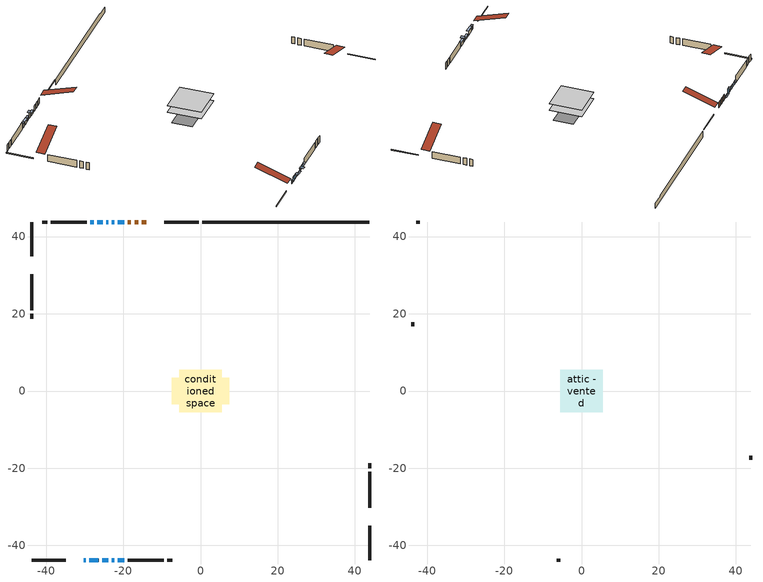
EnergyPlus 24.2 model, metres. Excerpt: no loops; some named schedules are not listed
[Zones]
conditioned space
 floor adiabatic (AdiabaticFloorConstruction): -5.46,-5.46 -5.46,5.46 5.46,5.46 5.46,-5.46 z0.53
 floor foundation (Slab1 construction): -7.47,-3.37 -7.47,3.37 7.47,3.37 7.47,-3.37 z-1.58
 wall outside (RimJoist1 construction): -0.52,43.75 -9.4,43.75 / -43.75,-43.75 -34.87,-43.75 / -43.75,43.75 -43.75,34.87 / 43.75,-43.75 43.75,-34.87 z0.53:0.83
 wall outside (AdiabaticWallConstruction 1): -14.06,43.75 -15.23,43.75 / -16.16,43.75 -17.08,43.75 / -18.01,43.75 -18.83,43.75 z0.53:2.56
 wall outside (AdiabaticWallConstruction): -30.21,-43.75 -29.7,-43.75 / -22.92,-43.75 -22.39,-43.75 / -27.67,43.75 -28.51,43.75 / -21.46,-43.75 -19.78,-43.75 z0.53:1.67; -28.77,-43.75 -26.41,-43.75 z0.53:1.88; -25.48,-43.75 -23.85,-43.75 / -19.76,43.75 -21.39,43.75 z0.53:1.01; -22.32,43.75 -22.95,43.75 z0.53:2.36; -23.88,43.75 -24.44,43.75 z0.53:1.42; -25.37,43.75 -26.74,43.75 z0.53:1.47
 wall outside (Wall1 construction): -29.44,43.75 -38.78,43.75 / -18.85,-43.75 -9.51,-43.75 / -43.75,30.21 -43.75,20.87 / 43.75,-30.21 43.75,-20.87 z0.53:2.97
 wall outside (Wall2 construction): -39.71,43.75 -40.94,43.75 / -8.58,-43.75 -7.35,-43.75 / -43.75,19.94 -43.75,18.71 / 43.75,-19.94 43.75,-18.71 z0.53:2.97
 wall foundation (FoundationWall1 construction): 0.41,43.75,-1.58 0.41,43.75,0.53 39.42,43.75,0.53 39.42,43.75,0.17 43.75,43.75,0.17 43.75,43.75,-1.58
 window (WindowConstruction 5): -30.21,-43.75 -29.7,-43.75 z0.53:1.67
 window (WindowConstruction 4): -28.77,-43.75 -26.41,-43.75 z0.53:1.88
 window (WindowConstruction 8): -25.48,-43.75 -23.85,-43.75 z0.53:1.01
 window (WindowConstruction 9): -19.76,43.75 -21.39,43.75 z0.53:1.01
 window (WindowConstruction 6): -22.32,43.75 -22.95,43.75 z0.53:2.36
 window (WindowConstruction 7): -22.92,-43.75 -22.39,-43.75 z0.53:1.67
 window (WindowConstruction): -23.88,43.75 -24.44,43.75 z0.53:1.42
 window (WindowConstruction 1): -25.37,43.75 -26.74,43.75 z0.53:1.47
 window (WindowConstruction 2): -27.67,43.75 -28.51,43.75 z0.53:1.67
 window (WindowConstruction 3): -21.46,-43.75 -19.78,-43.75 z0.53:1.67
 door (Door): -14.06,43.75 -15.23,43.75 z0.53:2.56
 door (Door 1): -16.16,43.75 -17.08,43.75 z0.53:2.56
 door (Door 2): -18.01,43.75 -18.83,43.75 z0.53:2.56
 ceiling adiabatic (AdiabaticFloorConstruction): 5.46,-5.46 5.46,5.46 -5.46,5.46 -5.46,-5.46 z0.53
attic - vented
 floor to conditioned space (Floor1 construction Reversed): -5.46,-5.46 -5.46,5.46 5.46,5.46 5.46,-5.46 z2.97
 wall outside (Wall3 construction): -41.86,43.75 -42.83,43.75 / -6.43,-43.75 -5.47,-43.75 / -43.75,17.78 -43.75,16.82 / 43.75,-17.78 43.75,-16.82 z0.53:2.97
 roof outside (Roof1 construction): -13.13,43.75,2.97 -13.13,33.12,6.51 -10.33,33.12,6.51 -10.33,43.75,2.97; -31.14,-43.75,2.97 -31.14,-33.12,6.51 -33.94,-33.12,6.51 -33.94,-43.75,2.97; -43.75,31.14,2.97 -33.12,31.14,6.51 -33.12,33.94,6.51 -43.75,33.94,2.97; 43.75,-31.14,2.97 33.12,-31.14,6.51 33.12,-33.94,6.51 43.75,-33.94,2.97
shading: -29.4,-43.75 -30.51,-43.75 -30.51,-44.36 -29.4,-44.36 z1.97; -26.11,-43.75 -29.07,-43.75 -29.07,-44.36 -26.11,-44.36 z2.18; -23.55,-43.75 -25.78,-43.75 -25.78,-44.36 -23.55,-44.36 z1.31; -21.69,43.75 -19.46,43.75 -19.46,44.36 -21.69,44.36 z1.31; -23.25,43.75 -22.02,43.75 -22.02,44.36 -23.25,44.36 z2.66; -22.09,-43.75 -23.22,-43.75 -23.22,-44.97 -22.09,-44.97 z1.97; -24.74,43.75 -23.58,43.75 -23.58,44.36 -24.74,44.36 z1.72; -27.04,43.75 -25.07,43.75 -25.07,44.36 -27.04,44.36 z1.77; -28.81,43.75 -27.37,43.75 -27.37,44.36 -28.81,44.36 z1.97; -19.49,-43.75 -21.76,-43.75 -21.76,-44.36 -19.49,-44.36 z1.97
[Building]
Building 1: Terrain=Suburbs
[Site:Location]
Summerside_PE: Latitude {deg}=46.44; Longitude {deg}=-63.84; Time Zone {hr}=-4; Elevation {m}=12; Keep Site Location Information=Yes
[Site:GroundTemperature:Shallow]
1.38966, -0.735561, -0.905757, 0.102771, 4.15145, 8.18127, 11.6749, 13.888, 14.0761, 12.276, 8.87149, 4.9653
[Site:WaterMainsTemperature]
Calculation Method=Schedule; Temperature Schedule=mains temperature schedule
[Material] Roughness=Rough; Thermal Absorptance=0.9
Name | Thickness {m} | Conductivity {W/m-K} | Density {kg/m3} | Specific Heat {J/kg-K} | Solar Absorptance | Visible Absorptance
asphalt or fiberglass shingles | 0.00635 | 0.162714 | 1121.4 | 1465.45 | 0.4 | 0.4
ceiling loosefill ins | 0.169333 | 0.0480833 | 16.02 | 1046.75 | 0.7 | 0.7
ceiling stud and cavity | 0.1397 | 0.100938 | 65.682 | 1177.47 | 0.7 | 0.7
concrete 4.0 in. | 0.1016 | 1.803125 | 2242.8 | 837.4 | 0.7 | 0.7
concrete 8.0 in. | 0.2032 | 1.803125 | 2242.8 | 837.4 | 0.7 | 0.7
door material | 0.04445 | 0.0451087 | 512.64 | 1214.23 | 0.7 | 0.7
door material 1 | 0.04445 | 0.20624 | 512.64 | 1214.23 | 0.7 | 0.7
exterior vertical ins | 0.0185832 | 0.029427 | 32.04 | 1214.23 | 0.7 | 0.7
floor covering | 0.0127 | 0.0433444 | 54.468 | 1339.84 | 0.6 | 0.6
floor rigid ins; wall rigid ins 1 | 0.512978 | 0.029427 | 32.04 | 1214.23 | 0.7 | 0.7
floor stud and cavity | 0.1397 | 1.75129 | 37.0049 | 1207.88 | 0.7 | 0.7
furniture material conditioned space 1 | 0.1524 | 0.115458 | 640.8 | 1214.23 | 0.6 | 0.6
gypsum board | 0.0127 | 0.160291 | 801 | 837.4 | 0.6 | 0.6
gypsum board 1 | 0.0127 | 0.160291 | 801 | 837.4 | 0.7 | 0.7
osb sheathing 0.5 in. | 0.0127 | 0.115458 | 512.64 | 1214.23 | 0.7 | 0.7
osb sheathing 0.75 in. | 0.01905 | 0.115458 | 512.64 | 1214.23 | 0.7 | 0.7
osb sheathing 2.0 in. | 0.0508 | 0.115458 | 512.64 | 1214.23 | 0.7 | 0.7
rim joist rigid ins; wall rigid ins | 0.051816 | 0.029427 | 32.04 | 1214.23 | 0.7 | 0.7
rim joist stud and cavity | 0.0508 | 0.0471729 | 125.044 | 1163.47 | 0.6 | 0.6
wall stud and cavity | 0.1397 | 0.306335 | 139.0536 | 1170.24 | 0.7 | 0.7
wall stud and cavity 1 | 0.1397 | 0.0882518 | 139.0536 | 1170.24 | 0.7 | 0.7
wall stud and cavity 2 | 0.0889 | 6.1454 | 50.32683 | 1063.81 | 0.6 | 0.6
wall stud and cavity 3 | 0.0889 | 0.380278 | 52.3479 | 1209.89 | 0.7 | 0.7
wall stud and cavity 4 | 0.0889 | 0.391764 | 83.0341 | 1211.67 | 0.7 | 0.7
wood siding | 0.0254 | 0.102417 | 544.68 | 1172.36 | 0.4 | 0.4
wood siding 1 | 0.00254 | 0.102417 | 544.68 | 1172.36 | 0.4 | 0.4
wood siding 2; wood siding 3; wood siding 4 | 0.0254 | 0.102417 | 544.68 | 1172.36 | 0.7 | 0.7
[WindowMaterial:SimpleGlazingSystem]
Name | U-Factor {W/m2-K} | Solar Heat Gain Coefficient
WindowMaterial | 3.04398 | 0.45
WindowMaterial 1 | 3.032052 | 0.48
WindowMaterial 2 | 3.00537 | 0.53
WindowMaterial 3 | 2.93155 | 0.63
WindowMaterial 4 | 2.98833 | 0.6
WindowMaterial 5 | 2.35012 | 0.5
WindowMaterial 6 | 3.03092 | 0.47
WindowMaterial 7 | 2.75837 | 0.46
[Construction]
AdiabaticFloorConstruction: floor stud and cavity, floor rigid ins, osb sheathing 0.75 in., floor covering
AdiabaticWallConstruction: wood siding 3, wall rigid ins 1, wall stud and cavity 3, gypsum board
AdiabaticWallConstruction 1: wood siding 4, wall rigid ins 1, wall stud and cavity 3, gypsum board
Door; Door 2: door material
Door 1: door material 1
Floor1 construction Reversed: gypsum board, ceiling stud and cavity, ceiling loosefill ins
FoundationWall1 construction: concrete 8.0 in., gypsum board 1
furniture construction conditioned space 1: furniture material conditioned space 1
PartitionWallConstruction: gypsum board, wall stud and cavity 4, gypsum board
RimJoist1 construction: wood siding 2, rim joist rigid ins, osb sheathing 2.0 in., rim joist stud and cavity
Roof1 construction: asphalt or fiberglass shingles
Slab1 construction: concrete 4.0 in.
Wall1 construction: wood siding, wall rigid ins, osb sheathing 0.5 in., wall stud and cavity, gypsum board
Wall2 construction: wood siding, osb sheathing 0.5 in., wall stud and cavity 1, gypsum board
Wall3 construction: wood siding 1, wall stud and cavity 2
WindowConstruction: WindowMaterial
WindowConstruction 1: WindowMaterial 1
WindowConstruction 2; WindowConstruction 3: WindowMaterial 2
WindowConstruction 4: WindowMaterial 3
WindowConstruction 5: WindowMaterial 4
WindowConstruction 6: WindowMaterial 5
WindowConstruction 7: WindowMaterial 6
WindowConstruction 8; WindowConstruction 9: WindowMaterial 7
[Zone] Multiplier=1; Part of Total Floor Area=Yes
Name | Volume {m3}
attic - vented | 68.6163
conditioned space | 530.1
[Space]
Name | Zone | Volume {m3}
attic - vented 1 | attic - vented | 68.6163
conditioned space 1 | conditioned space | 530.1
[ZoneInfiltration:EffectiveLeakageArea]
infil attic - vented 1: Zone or Space=attic - vented 1; Schedule=Always On Discrete; Effective Air Leakage Area {cm2}=4087.89; Stack Coefficient=0.000416084; Wind Coefficient=1.37819e-05
[ZoneMixing]
whole house fan mix: Zone or Space=attic - vented; Schedule=Always On Continuous; Design Flow Rate Calculation Method=Flow/Zone; Design Flow Rate {m3/s}=0; Source Zone or Space=conditioned space
[SurfaceProperty:ExposedFoundationPerimeter]
Slab1: Exposed Perimeter Calculation Method=TotalExposedPerimeter; Total Exposed Perimeter {m}=43.343
[InternalMass] Zone or ZoneList=conditioned space; Space or SpaceList=conditioned space 1
Name | Construction | Surface Area {m2}
furniture mass conditioned space 1 | furniture construction conditioned space 1 | 87.9241
partition wall mass | PartitionWallConstruction | 219.81
[Lights]
interior lighting: Zone or ZoneList or Space or SpaceList=conditioned space 1; Schedule=interior lighting schedule; Design Level Calculation Method=LightingLevel; Lighting Level {W}=343.2; Return Air Fraction=0; Fraction Radiant=0.6; Fraction Visible=0.2; Fraction Replaceable=1
[People]
occupants: Zone or ZoneList or Space or SpaceList=conditioned space 1; Number of People Schedule=occupants schedule; Number of People Calculation Method=People; Number of People=3; Fraction Radiant=0.314171; Sensible Heat Fraction=0.56303; Activity Level Schedule=occupants activity schedule; Carbon Dioxide Generation Rate {m3/s-W}=0; Enable ASHRAE 55 Comfort Warnings=No; Mean Radiant Temperature Calculation Type=EnclosureAveraged
[ElectricEquipment] Zone or ZoneList or Space or SpaceList=conditioned space 1; Design Level Calculation Method=EquipmentLevel
Name | Schedule | Design Level {W} | Fraction Latent | Fraction Radiant | Fraction Lost
clothes dryer | clothes dryer schedule | 140.772 | 0.015 | 0.081 | 0.85
clothes washer | clothes washer schedule | 32.1985 | 0.03 | 0.162 | 0.7
cooking range | cooking range schedule | 215.147 | 0.08 | 0.432 | 0.2
dishwasher | dishwasher schedule | 66.8632 | 0.3 | 0.18 | 0.4
fridge | fridge schedule | 72.9452 | 0 | 0.6 | 0
mech vent bath fan 0 | mech vent bath fan 0 schedule | 25.1 | 0 | 0 | 1
mech vent house fan | mech vent house fan schedule | 0 | 0 | 0 | 1
mech vent house fan cfis | mech vent house fan cfis schedule | 0 | 0 | 0 | 0
misc plug loads | misc plug loads schedule | 494.7 | 0.045 | 0.513 | 0.1
whole house fan | Always On Discrete | 0 | 0 | 0 | 1
[OtherEquipment] Zone or ZoneList or Space or SpaceList=conditioned space 1; Design Level Calculation Method=EquipmentLevel
Name | Fuel Type | Schedule | Design Level {W} | Fraction Latent | Fraction Radiant | Fraction Lost
clothes dryer 1 | Electricity | clothes dryer schedule | 0 | 0.015 | 0.081 | 0.85
cooking range 1 | Electricity | cooking range schedule | 0 | 0.08 | 0.432 | 0.2
general water use latent | None | general water use schedule | 62.594 | 1 | 0 | 0
general water use sensible | None | general water use schedule | -61.6891 | 0 | 0.6 | 0
mech vent house fan latent load | None | Always On Discrete | 0 | 1 | 0 | 0
mech vent house fan sensible load | None | Always On Discrete | 0 | 0 | 0 | 0
water heater energy adjustment1 | FuelOilNo2 | Always On Discrete | 0.01 | 0 | 0 | 1
[ZoneInfiltration:DesignFlowRate] Zone or ZoneList or Space or SpaceList=conditioned space 1; Schedule=Always On Discrete; Design Flow Rate Calculation Method=Flow/Zone; Design Flow Rate {m3/s}=0
infil flow; natural vent flow; whole house fan flow
[Foundation:Kiva]
Foundation Kiva 1: Initial Indoor Air Temperature {C}=18; Wall Height Above Grade {m}=0.530017; Wall Depth Below Slab {m}=0.2032; Custom Block Material Name 1=exterior vertical ins; Custom Block Depth 1 {m}=2.11001; Custom Block X Position 1 {m}=0.2159; Custom Block Z Position 1 {m}=0
[Foundation:Kiva:Settings]
Soil Conductivity {W/m-K}=0.849921; Soil Density {kg/m3}=1842.3; Soil Specific Heat {J/kg-K}=418.7; Ground Solar Absorptivity=0.9; Ground Thermal Absorptivity=0.9; Ground Surface Roughness {m}=0.03; Far-Field Width {m}=40; Deep-Ground Boundary Condition=ZeroFlux; Deep-Ground Depth {m}=40; Minimum Cell Dimension {m}=0.2; Maximum Cell Growth Coefficient=3; Simulation Timestep=Timestep
[Exterior:Lights]
exterior lighting: Schedule=exterior lighting schedule; Design Level {W}=75.6
[Schedule:Constant]
Name | Hourly Value
Always On Continuous; mech vent house fan schedule; mech vent house fan cfis schedule; Always On Discrete | 1
occupants activity schedule | 117.228
fridge schedule | 0
[Schedule:Week:Daily]
interior lighting schedule Week Rule - Jan1-Jan27: interior lighting schedule day, interior lighting schedule day, interior lighting schedule day, interior lighting schedule day, interior lighting schedule day, interior lighting schedule day, interior lighting schedule day, interior lighting schedule default day, interior lighting schedule default day, interior lighting schedule default day, interior lighting schedule default day, interior lighting schedule default day
interior lighting schedule Week Rule - Jan28-Feb3: interior lighting schedule day, interior lighting schedule day, interior lighting schedule day, interior lighting schedule day, interior lighting schedule day 1, interior lighting schedule day 1, interior lighting schedule day 1, interior lighting schedule default day, interior lighting schedule default day, interior lighting schedule default day, interior lighting schedule default day, interior lighting schedule default day
interior lighting schedule Week Rule - Feb4-Feb24: interior lighting schedule day 1, interior lighting schedule day 1, interior lighting schedule day 1, interior lighting schedule day 1, interior lighting schedule day 1, interior lighting schedule day 1, interior lighting schedule day 1, interior lighting schedule default day, interior lighting schedule default day, interior lighting schedule default day, interior lighting schedule default day, interior lighting schedule default day
interior lighting schedule Week Rule - Feb25-Mar3: interior lighting schedule day 1, interior lighting schedule day 1, interior lighting schedule day 1, interior lighting schedule day 1, interior lighting schedule day 2, interior lighting schedule day 2, interior lighting schedule day 2, interior lighting schedule default day, interior lighting schedule default day, interior lighting schedule default day, interior lighting schedule default day, interior lighting schedule default day
interior lighting schedule Week Rule - Mar4-Mar31: interior lighting schedule day 2, interior lighting schedule day 2, interior lighting schedule day 2, interior lighting schedule day 2, interior lighting schedule day 2, interior lighting schedule day 2, interior lighting schedule day 2, interior lighting schedule default day, interior lighting schedule default day, interior lighting schedule default day, interior lighting schedule default day, interior lighting schedule default day
interior lighting schedule Week Rule - Apr1-Apr28: interior lighting schedule day 3, interior lighting schedule day 3, interior lighting schedule day 3, interior lighting schedule day 3, interior lighting schedule day 3, interior lighting schedule day 3, interior lighting schedule day 3, interior lighting schedule default day, interior lighting schedule default day, interior lighting schedule default day, interior lighting schedule default day, interior lighting schedule default day
interior lighting schedule Week Rule - Apr29-May5: interior lighting schedule day 3, interior lighting schedule day 3, interior lighting schedule day 4, interior lighting schedule day 4, interior lighting schedule day 4, interior lighting schedule day 4, interior lighting schedule day 4, interior lighting schedule default day, interior lighting schedule default day, interior lighting schedule default day, interior lighting schedule default day, interior lighting schedule default day
interior lighting schedule Week Rule - May6-May26: interior lighting schedule day 4, interior lighting schedule day 4, interior lighting schedule day 4, interior lighting schedule day 4, interior lighting schedule day 4, interior lighting schedule day 4, interior lighting schedule day 4, interior lighting schedule default day, interior lighting schedule default day, interior lighting schedule default day, interior lighting schedule default day, interior lighting schedule default day
interior lighting schedule Week Rule - May27-Jun2: interior lighting schedule day 4, interior lighting schedule day 4, interior lighting schedule day 4, interior lighting schedule day 4, interior lighting schedule day 4, interior lighting schedule day 5, interior lighting schedule day 5, interior lighting schedule default day, interior lighting schedule default day, interior lighting schedule default day, interior lighting schedule default day, interior lighting schedule default day
interior lighting schedule Week Rule - Jun3-Jun30: interior lighting schedule day 5, interior lighting schedule day 5, interior lighting schedule day 5, interior lighting schedule day 5, interior lighting schedule day 5, interior lighting schedule day 5, interior lighting schedule day 5, interior lighting schedule default day, interior lighting schedule default day, interior lighting schedule default day, interior lighting schedule default day, interior lighting schedule default day
interior lighting schedule Week Rule - Jul1-Jul28: interior lighting schedule day 6, interior lighting schedule day 6, interior lighting schedule day 6, interior lighting schedule day 6, interior lighting schedule day 6, interior lighting schedule day 6, interior lighting schedule day 6, interior lighting schedule default day, interior lighting schedule default day, interior lighting schedule default day, interior lighting schedule default day, interior lighting schedule default day
interior lighting schedule Week Rule - Jul29-Aug4: interior lighting schedule day 6, interior lighting schedule day 6, interior lighting schedule day 6, interior lighting schedule day 7, interior lighting schedule day 7, interior lighting schedule day 7, interior lighting schedule day 7, interior lighting schedule default day, interior lighting schedule default day, interior lighting schedule default day, interior lighting schedule default day, interior lighting schedule default day
interior lighting schedule Week Rule - Aug5-Aug25: interior lighting schedule day 7, interior lighting schedule day 7, interior lighting schedule day 7, interior lighting schedule day 7, interior lighting schedule day 7, interior lighting schedule day 7, interior lighting schedule day 7, interior lighting schedule default day, interior lighting schedule default day, interior lighting schedule default day, interior lighting schedule default day, interior lighting schedule default day
interior lighting schedule Week Rule - Aug26-Sep1: interior lighting schedule day 7, interior lighting schedule day 7, interior lighting schedule day 7, interior lighting schedule day 7, interior lighting schedule day 7, interior lighting schedule day 7, interior lighting schedule day 8, interior lighting schedule default day, interior lighting schedule default day, interior lighting schedule default day, interior lighting schedule default day, interior lighting schedule default day
interior lighting schedule Week Rule - Sep2-Sep29: interior lighting schedule day 8, interior lighting schedule day 8, interior lighting schedule day 8, interior lighting schedule day 8, interior lighting schedule day 8, interior lighting schedule day 8, interior lighting schedule day 8, interior lighting schedule default day, interior lighting schedule default day, interior lighting schedule default day, interior lighting schedule default day, interior lighting schedule default day
interior lighting schedule Week Rule - Sep30-Oct6: interior lighting schedule day 8, interior lighting schedule day 9, interior lighting schedule day 9, interior lighting schedule day 9, interior lighting schedule day 9, interior lighting schedule day 9, interior lighting schedule day 9, interior lighting schedule default day, interior lighting schedule default day, interior lighting schedule default day, interior lighting schedule default day, interior lighting schedule default day
interior lighting schedule Week Rule - Oct7-Oct27: interior lighting schedule day 9, interior lighting schedule day 9, interior lighting schedule day 9, interior lighting schedule day 9, interior lighting schedule day 9, interior lighting schedule day 9, interior lighting schedule day 9, interior lighting schedule default day, interior lighting schedule default day, interior lighting schedule default day, interior lighting schedule default day, interior lighting schedule default day
interior lighting schedule Week Rule - Oct28-Nov3: interior lighting schedule day 9, interior lighting schedule day 9, interior lighting schedule day 9, interior lighting schedule day 9, interior lighting schedule day 10, interior lighting schedule day 10, interior lighting schedule day 10, interior lighting schedule default day, interior lighting schedule default day, interior lighting schedule default day, interior lighting schedule default day, interior lighting schedule default day
interior lighting schedule Week Rule - Nov4-Nov24: interior lighting schedule day 10, interior lighting schedule day 10, interior lighting schedule day 10, interior lighting schedule day 10, interior lighting schedule day 10, interior lighting schedule day 10, interior lighting schedule day 10, interior lighting schedule default day, interior lighting schedule default day, interior lighting schedule default day, interior lighting schedule default day, interior lighting schedule default day
interior lighting schedule Week Rule - Nov25-Dec1: interior lighting schedule day 10, interior lighting schedule day 10, interior lighting schedule day 10, interior lighting schedule day 10, interior lighting schedule day 10, interior lighting schedule day 10, interior lighting schedule day 11, interior lighting schedule default day, interior lighting schedule default day, interior lighting schedule default day, interior lighting schedule default day, interior lighting schedule default day
interior lighting schedule Week Rule - Dec2-Dec31: interior lighting schedule day 11, interior lighting schedule day 11, interior lighting schedule day 11, interior lighting schedule day 11, interior lighting schedule day 11, interior lighting schedule day 11, interior lighting schedule day 11, interior lighting schedule default day, interior lighting schedule default day, interior lighting schedule default day, interior lighting schedule default day, interior lighting schedule default day
occupants schedule Week Rule - Jan1-Dec31: occupants schedule day, occupants schedule day, occupants schedule day, occupants schedule day, occupants schedule day, occupants schedule day, occupants schedule day, occupants schedule default day, occupants schedule default day, occupants schedule default day, occupants schedule default day, occupants schedule default day
clothes dryer schedule Week Rule - Jan1-Dec31: clothes dryer schedule day, clothes dryer schedule day, clothes dryer schedule day, clothes dryer schedule day, clothes dryer schedule day, clothes dryer schedule day, clothes dryer schedule day, clothes dryer schedule default day, clothes dryer schedule default day, clothes dryer schedule default day, clothes dryer schedule default day, clothes dryer schedule default day
clothes washer schedule Week Rule - Jan1-Dec31: clothes washer schedule day, clothes washer schedule day, clothes washer schedule day, clothes washer schedule day, clothes washer schedule day, clothes washer schedule day, clothes washer schedule day, clothes washer schedule default day, clothes washer schedule default day, clothes washer schedule default day, clothes washer schedule default day, clothes washer schedule default day
cooking range schedule Week Rule - Jan1-Dec31: cooking range schedule day, cooking range schedule day, cooking range schedule day, cooking range schedule day, cooking range schedule day, cooking range schedule day, cooking range schedule day, cooking range schedule default day, cooking range schedule default day, cooking range schedule default day, cooking range schedule default day, cooking range schedule default day
dishwasher schedule Week Rule - Jan1-Dec31: dishwasher schedule day, dishwasher schedule day, dishwasher schedule day, dishwasher schedule day, dishwasher schedule day, dishwasher schedule day, dishwasher schedule day, dishwasher schedule default day, dishwasher schedule default day, dishwasher schedule default day, dishwasher schedule default day, dishwasher schedule default day
mech vent bath fan 0 schedule Week Rule - Jan1-Dec31: mech vent bath fan 0 schedule day, mech vent bath fan 0 schedule day, mech vent bath fan 0 schedule day, mech vent bath fan 0 schedule day, mech vent bath fan 0 schedule day, mech vent bath fan 0 schedule day, mech vent bath fan 0 schedule day, mech vent bath fan 0 schedule default day, mech vent bath fan 0 schedule default day, mech vent bath fan 0 schedule default day, mech vent bath fan 0 schedule default day, mech vent bath fan 0 schedule default day
misc plug loads schedule Week Rule - Jan1-Dec31: misc plug loads schedule day, misc plug loads schedule day, misc plug loads schedule day, misc plug loads schedule day, misc plug loads schedule day, misc plug loads schedule day, misc plug loads schedule day, misc plug loads schedule default day, misc plug loads schedule default day, misc plug loads schedule default day, misc plug loads schedule default day, misc plug loads schedule default day
general water use schedule Week Rule - Jan1-Dec31: general water use schedule day, general water use schedule day, general water use schedule day, general water use schedule day, general water use schedule day, general water use schedule day, general water use schedule day, general water use schedule default day, general water use schedule default day, general water use schedule default day, general water use schedule default day, general water use schedule default day
exterior lighting schedule Week Rule - Jan1-Jan27: exterior lighting schedule day, exterior lighting schedule day, exterior lighting schedule day, exterior lighting schedule day, exterior lighting schedule day, exterior lighting schedule day, exterior lighting schedule day, exterior lighting schedule default day, exterior lighting schedule default day, exterior lighting schedule default day, exterior lighting schedule default day, exterior lighting schedule default day
exterior lighting schedule Week Rule - Jan28-Feb3: exterior lighting schedule day, exterior lighting schedule day, exterior lighting schedule day, exterior lighting schedule day, exterior lighting schedule day 1, exterior lighting schedule day 1, exterior lighting schedule day 1, exterior lighting schedule default day, exterior lighting schedule default day, exterior lighting schedule default day, exterior lighting schedule default day, exterior lighting schedule default day
exterior lighting schedule Week Rule - Feb4-Feb24: exterior lighting schedule day 1, exterior lighting schedule day 1, exterior lighting schedule day 1, exterior lighting schedule day 1, exterior lighting schedule day 1, exterior lighting schedule day 1, exterior lighting schedule day 1, exterior lighting schedule default day, exterior lighting schedule default day, exterior lighting schedule default day, exterior lighting schedule default day, exterior lighting schedule default day
exterior lighting schedule Week Rule - Feb25-Mar3: exterior lighting schedule day 1, exterior lighting schedule day 1, exterior lighting schedule day 1, exterior lighting schedule day 1, exterior lighting schedule day 2, exterior lighting schedule day 2, exterior lighting schedule day 2, exterior lighting schedule default day, exterior lighting schedule default day, exterior lighting schedule default day, exterior lighting schedule default day, exterior lighting schedule default day
exterior lighting schedule Week Rule - Mar4-Mar31: exterior lighting schedule day 2, exterior lighting schedule day 2, exterior lighting schedule day 2, exterior lighting schedule day 2, exterior lighting schedule day 2, exterior lighting schedule day 2, exterior lighting schedule day 2, exterior lighting schedule default day, exterior lighting schedule default day, exterior lighting schedule default day, exterior lighting schedule default day, exterior lighting schedule default day
exterior lighting schedule Week Rule - Apr1-Apr28: exterior lighting schedule day 3, exterior lighting schedule day 3, exterior lighting schedule day 3, exterior lighting schedule day 3, exterior lighting schedule day 3, exterior lighting schedule day 3, exterior lighting schedule day 3, exterior lighting schedule default day, exterior lighting schedule default day, exterior lighting schedule default day, exterior lighting schedule default day, exterior lighting schedule default day
exterior lighting schedule Week Rule - Apr29-May5: exterior lighting schedule day 3, exterior lighting schedule day 3, exterior lighting schedule day 4, exterior lighting schedule day 4, exterior lighting schedule day 4, exterior lighting schedule day 4, exterior lighting schedule day 4, exterior lighting schedule default day, exterior lighting schedule default day, exterior lighting schedule default day, exterior lighting schedule default day, exterior lighting schedule default day
exterior lighting schedule Week Rule - May6-May26: exterior lighting schedule day 4, exterior lighting schedule day 4, exterior lighting schedule day 4, exterior lighting schedule day 4, exterior lighting schedule day 4, exterior lighting schedule day 4, exterior lighting schedule day 4, exterior lighting schedule default day, exterior lighting schedule default day, exterior lighting schedule default day, exterior lighting schedule default day, exterior lighting schedule default day
exterior lighting schedule Week Rule - May27-Jun2: exterior lighting schedule day 4, exterior lighting schedule day 4, exterior lighting schedule day 4, exterior lighting schedule day 4, exterior lighting schedule day 4, exterior lighting schedule day 5, exterior lighting schedule day 5, exterior lighting schedule default day, exterior lighting schedule default day, exterior lighting schedule default day, exterior lighting schedule default day, exterior lighting schedule default day
exterior lighting schedule Week Rule - Jun3-Jun30: exterior lighting schedule day 5, exterior lighting schedule day 5, exterior lighting schedule day 5, exterior lighting schedule day 5, exterior lighting schedule day 5, exterior lighting schedule day 5, exterior lighting schedule day 5, exterior lighting schedule default day, exterior lighting schedule default day, exterior lighting schedule default day, exterior lighting schedule default day, exterior lighting schedule default day
exterior lighting schedule Week Rule - Jul1-Jul28: exterior lighting schedule day 6, exterior lighting schedule day 6, exterior lighting schedule day 6, exterior lighting schedule day 6, exterior lighting schedule day 6, exterior lighting schedule day 6, exterior lighting schedule day 6, exterior lighting schedule default day, exterior lighting schedule default day, exterior lighting schedule default day, exterior lighting schedule default day, exterior lighting schedule default day
exterior lighting schedule Week Rule - Jul29-Aug4: exterior lighting schedule day 6, exterior lighting schedule day 6, exterior lighting schedule day 6, exterior lighting schedule day 7, exterior lighting schedule day 7, exterior lighting schedule day 7, exterior lighting schedule day 7, exterior lighting schedule default day, exterior lighting schedule default day, exterior lighting schedule default day, exterior lighting schedule default day, exterior lighting schedule default day
exterior lighting schedule Week Rule - Aug5-Aug25: exterior lighting schedule day 7, exterior lighting schedule day 7, exterior lighting schedule day 7, exterior lighting schedule day 7, exterior lighting schedule day 7, exterior lighting schedule day 7, exterior lighting schedule day 7, exterior lighting schedule default day, exterior lighting schedule default day, exterior lighting schedule default day, exterior lighting schedule default day, exterior lighting schedule default day
exterior lighting schedule Week Rule - Aug26-Sep1: exterior lighting schedule day 7, exterior lighting schedule day 7, exterior lighting schedule day 7, exterior lighting schedule day 7, exterior lighting schedule day 7, exterior lighting schedule day 7, exterior lighting schedule day 8, exterior lighting schedule default day, exterior lighting schedule default day, exterior lighting schedule default day, exterior lighting schedule default day, exterior lighting schedule default day
exterior lighting schedule Week Rule - Sep2-Sep29: exterior lighting schedule day 8, exterior lighting schedule day 8, exterior lighting schedule day 8, exterior lighting schedule day 8, exterior lighting schedule day 8, exterior lighting schedule day 8, exterior lighting schedule day 8, exterior lighting schedule default day, exterior lighting schedule default day, exterior lighting schedule default day, exterior lighting schedule default day, exterior lighting schedule default day
exterior lighting schedule Week Rule - Sep30-Oct6: exterior lighting schedule day 8, exterior lighting schedule day 9, exterior lighting schedule day 9, exterior lighting schedule day 9, exterior lighting schedule day 9, exterior lighting schedule day 9, exterior lighting schedule day 9, exterior lighting schedule default day, exterior lighting schedule default day, exterior lighting schedule default day, exterior lighting schedule default day, exterior lighting schedule default day
exterior lighting schedule Week Rule - Oct7-Oct27: exterior lighting schedule day 9, exterior lighting schedule day 9, exterior lighting schedule day 9, exterior lighting schedule day 9, exterior lighting schedule day 9, exterior lighting schedule day 9, exterior lighting schedule day 9, exterior lighting schedule default day, exterior lighting schedule default day, exterior lighting schedule default day, exterior lighting schedule default day, exterior lighting schedule default day
exterior lighting schedule Week Rule - Oct28-Nov3: exterior lighting schedule day 9, exterior lighting schedule day 9, exterior lighting schedule day 9, exterior lighting schedule day 9, exterior lighting schedule day 10, exterior lighting schedule day 10, exterior lighting schedule day 10, exterior lighting schedule default day, exterior lighting schedule default day, exterior lighting schedule default day, exterior lighting schedule default day, exterior lighting schedule default day
exterior lighting schedule Week Rule - Nov4-Nov24: exterior lighting schedule day 10, exterior lighting schedule day 10, exterior lighting schedule day 10, exterior lighting schedule day 10, exterior lighting schedule day 10, exterior lighting schedule day 10, exterior lighting schedule day 10, exterior lighting schedule default day, exterior lighting schedule default day, exterior lighting schedule default day, exterior lighting schedule default day, exterior lighting schedule default day
exterior lighting schedule Week Rule - Nov25-Dec1: exterior lighting schedule day 10, exterior lighting schedule day 10, exterior lighting schedule day 10, exterior lighting schedule day 10, exterior lighting schedule day 10, exterior lighting schedule day 10, exterior lighting schedule day 11, exterior lighting schedule default day, exterior lighting schedule default day, exterior lighting schedule default day, exterior lighting schedule default day, exterior lighting schedule default day
[Schedule:Year]
interior lighting schedule: interior lighting schedule Week Rule - Jan1-Jan27, 1, 1, 1, 27, interior lighting schedule Week Rule - Jan28-Feb3, 1, 28, 2, 3, interior lighting schedule Week Rule - Feb4-Feb24, 2, 4, 2, 24, interior lighting schedule Week Rule - Feb25-Mar3, 2, 25, 3, 3, interior lighting schedule Week Rule - Mar4-Mar31, 3, 4, 3, 31, interior lighting schedule Week Rule - Apr1-Apr28, 4, 1, 4, 28, interior lighting schedule Week Rule - Apr29-May5, 4, 29, 5, 5, interior lighting schedule Week Rule - May6-May26, 5, 6, 5, 26, interior lighting schedule Week Rule - May27-Jun2, 5, 27, 6, 2, interior lighting schedule Week Rule - Jun3-Jun30, 6, 3, 6, 30, interior lighting schedule Week Rule - Jul1-Jul28, 7, 1, 7, 28, interior lighting schedule Week Rule - Jul29-Aug4, 7, 29, 8, 4, interior lighting schedule Week Rule - Aug5-Aug25, 8, 5, 8, 25, interior lighting schedule Week Rule - Aug26-Sep1, 8, 26, 9, 1, interior lighting schedule Week Rule - Sep2-Sep29, 9, 2, 9, 29, interior lighting schedule Week Rule - Sep30-Oct6, 9, 30, 10, 6, interior lighting schedule Week Rule - Oct7-Oct27, 10, 7, 10, 27, interior lighting schedule Week Rule - Oct28-Nov3, 10, 28, 11, 3, interior lighting schedule Week Rule - Nov4-Nov24, 11, 4, 11, 24, interior lighting schedule Week Rule - Nov25-Dec1, 11, 25, 12, 1, interior lighting schedule Week Rule - Dec2-Dec31, 12, 2, 12, 31
occupants schedule: occupants schedule Week Rule - Jan1-Dec31, 1, 1, 12, 31
clothes dryer schedule: clothes dryer schedule Week Rule - Jan1-Dec31, 1, 1, 12, 31
clothes washer schedule: clothes washer schedule Week Rule - Jan1-Dec31, 1, 1, 12, 31
cooking range schedule: cooking range schedule Week Rule - Jan1-Dec31, 1, 1, 12, 31
dishwasher schedule: dishwasher schedule Week Rule - Jan1-Dec31, 1, 1, 12, 31
mech vent bath fan 0 schedule: mech vent bath fan 0 schedule Week Rule - Jan1-Dec31, 1, 1, 12, 31
misc plug loads schedule: misc plug loads schedule Week Rule - Jan1-Dec31, 1, 1, 12, 31
general water use schedule: general water use schedule Week Rule - Jan1-Dec31, 1, 1, 12, 31
exterior lighting schedule: exterior lighting schedule Week Rule - Jan1-Jan27, 1, 1, 1, 27, exterior lighting schedule Week Rule - Jan28-Feb3, 1, 28, 2, 3, exterior lighting schedule Week Rule - Feb4-Feb24, 2, 4, 2, 24, exterior lighting schedule Week Rule - Feb25-Mar3, 2, 25, 3, 3, exterior lighting schedule Week Rule - Mar4-Mar31, 3, 4, 3, 31, exterior lighting schedule Week Rule - Apr1-Apr28, 4, 1, 4, 28, exterior lighting schedule Week Rule - Apr29-May5, 4, 29, 5, 5, exterior lighting schedule Week Rule - May6-May26, 5, 6, 5, 26, exterior lighting schedule Week Rule - May27-Jun2, 5, 27, 6, 2, exterior lighting schedule Week Rule - Jun3-Jun30, 6, 3, 6, 30, exterior lighting schedule Week Rule - Jul1-Jul28, 7, 1, 7, 28, exterior lighting schedule Week Rule - Jul29-Aug4, 7, 29, 8, 4, exterior lighting schedule Week Rule - Aug5-Aug25, 8, 5, 8, 25, exterior lighting schedule Week Rule - Aug26-Sep1, 8, 26, 9, 1, exterior lighting schedule Week Rule - Sep2-Sep29, 9, 2, 9, 29, exterior lighting schedule Week Rule - Sep30-Oct6, 9, 30, 10, 6, exterior lighting schedule Week Rule - Oct7-Oct27, 10, 7, 10, 27, exterior lighting schedule Week Rule - Oct28-Nov3, 10, 28, 11, 3, exterior lighting schedule Week Rule - Nov4-Nov24, 11, 4, 11, 24, exterior lighting schedule Week Rule - Nov25-Dec1, 11, 25, 12, 1, exterior lighting schedule Week Rule - Dec2-Dec31, 12, 2, 12, 31
[Schedule:Compact]
mains temperature schedule: Through: 01/01, For: AllDays, Until: 24:00, 6.13167, Through: 01/02, For: AllDays, Until: 24:00, 6.06056, Through: 01/03, For: AllDays, Until: 24:00, 5.99111, Through: 01/04, For: AllDays, Until: 24:00, 5.92278, Through: 01/05, For: AllDays, Until: 24:00, 5.85556, Through: 01/06, For: AllDays, Until: 24:00, 5.78944, Through: 01/07, For: AllDays, Until: 24:00, 5.725, Through: 01/08, For: AllDays, Until: 24:00, 5.66111, Through: 01/09, For: AllDays, Until: 24:00, 5.59833, Through: 01/10, For: AllDays, Until: 24:00, 5.53722, Through: 01/11, For: AllDays, Until: 24:00, 5.47722, Through: 01/12, For: AllDays, Until: 24:00, 5.41833, Through: 01/13, For: AllDays, Until: 24:00, 5.36111, Through: 01/14, For: AllDays, Until: 24:00, 5.305, Through: 01/15, For: AllDays, Until: 24:00, 5.25, Through: 01/16, For: AllDays, Until: 24:00, 5.19667, Through: 01/17, For: AllDays, Until: 24:00, 5.14444, Through: 01/18, For: AllDays, Until: 24:00, 5.09389, Through: 01/19, For: AllDays, Until: 24:00, 5.04444, Through: 01/20, For: AllDays, Until: 24:00, 4.99611, Through: 01/21, For: AllDays, Until: 24:00, 4.94944, Through: 01/22, For: AllDays, Until: 24:00, 4.90444, Through: 01/23, For: AllDays, Until: 24:00, 4.86056, Through: 01/24, For: AllDays, Until: 24:00, 4.81833, Through: 01/25, For: AllDays, Until: 24:00, 4.77778, Through: 01/26, For: AllDays, Until: 24:00, 4.73833, Through: 01/27, For: AllDays, Until: 24:00, 4.70056, Through: 01/28, For: AllDays, Until: 24:00, 4.66389, Through: 01/29, For: AllDays, Until: 24:00, 4.62889, Through: 01/30, For: AllDays, Until: 24:00, 4.59556, Through: 01/31, For: AllDays, Until: 24:00, 4.56389, Through: 02/01, For: AllDays, Until: 24:00, 4.53389, Through: 02/02, For: AllDays, Until: 24:00, 4.505, Through: 02/03, For: AllDays, Until: 24:00, 4.47778, Through: 02/04, For: AllDays, Until: 24:00, 4.45222, Through: 02/05, For: AllDays, Until: 24:00, 4.42778, Through: 02/06, For: AllDays, Until: 24:00, 4.40556, Through: 02/07, For: AllDays, Until: 24:00, 4.38444, Through: 02/08, For: AllDays, Until: 24:00, 4.36556, Through: 02/09, For: AllDays, Until: 24:00, 4.34778, Through: 02/10, For: AllDays, Until: 24:00, 4.33167, Through: 02/11, For: AllDays, Until: 24:00, 4.31722, Through: 02/12, For: AllDays, Until: 24:00, 4.30444, Through: 02/13, For: AllDays, Until: 24:00, 4.29278, Through: 02/14, For: AllDays, Until: 24:00, 4.28333, Through: 02/15, For: AllDays, Until: 24:00, 4.275, Through: 02/16, For: AllDays, Until: 24:00, 4.26889, Through: 02/17, For: AllDays, Until: 24:00, 4.26389, Through: 02/18, For: AllDays, Until: 24:00, 4.26111, Through: 02/19, For: AllDays, Until: 24:00, 4.25944, Through: 02/20, For: AllDays, Until: 24:00, 4.25944, Through: 02/21, For: AllDays, Until: 24:00, 4.26111, Through: 02/22, For: AllDays, Until: 24:00, 4.26444, Through: 02/23, For: AllDays, Until: 24:00, 4.26944, Through: 02/24, For: AllDays, Until: 24:00, 4.27611, Through: 02/25, For: AllDays, Until: 24:00, 4.28444, Through: 02/26, For: AllDays, Until: 24:00, 4.29444, Through: 02/27, For: AllDays, Until: 24:00, 4.30556, Through: 02/28, For: AllDays, Until: 24:00, 4.31889, Through: 03/01, For: AllDays, Until: 24:00, 4.33333, Through: 03/02, For: AllDays, Until: 24:00, 4.35, Through: 03/03, For: AllDays, Until: 24:00, 4.36778, Through: 03/04, For: AllDays, Until: 24:00, 4.38722, Through: 03/05, For: AllDays, Until: 24:00, 4.40833, Through: 03/06, For: AllDays, Until: 24:00, 4.43111, Through: 03/07, For: AllDays, Until: 24:00, 4.455, Through: 03/08, For: AllDays, Until: 24:00, 4.48111, Through: 03/09, For: AllDays, Until: 24:00, 4.50833, Through: 03/10, For: AllDays, Until: 24:00, 4.53722, Through: 03/11, For: AllDays, Until: 24:00, 4.56778, Through: 03/12, For: AllDays, Until: 24:00, 4.59944, Through: 03/13, For: AllDays, Until: 24:00, 4.63333, Through: 03/14, For: AllDays, Until: 24:00, 4.66833, Through: 03/15, For: AllDays, Until: 24:00, 4.705, Through: 03/16, For: AllDays, Until: 24:00, 4.74278, Through: 03/17, For: AllDays, Until: 24:00, 4.78222, Through: 03/18, For: AllDays, Until: 24:00, 4.82333, Through: 03/19, For: AllDays, Until: 24:00, 4.86611, Through: 03/20, For: AllDays, Until: 24:00, 4.91, Through: 03/21, For: AllDays, Until: 24:00, 4.955, Through: 03/22, For: AllDays, Until: 24:00, 5.00167, Through: 03/23, For: AllDays, Until: 24:00, 5.05, Through: 03/24, For: AllDays, Until: 24:00, 5.09944, Through: 03/25, For: AllDays, Until: 24:00, 5.15056, Through: 03/26, For: AllDays, Until: 24:00, 5.20278, Through: 03/27, For: AllDays, Until: 24:00, 5.25667, Through: 03/28, For: AllDays, Until: 24:00, 5.31167, Through: 03/29, For: AllDays, Until: 24:00, 5.36778, Through: 03/30, For: AllDays, Until: 24:00, 5.42556, Through: 03/31, For: AllDays, Until: 24:00, 5.48444, Through: 04/01, For: AllDays, Until: 24:00, 5.54444, Through: 04/02, For: AllDays, Until: 24:00, 5.60611, Through: 04/03, For: AllDays, Until: 24:00, 5.66889, Through: 04/04, For: AllDays, Until: 24:00, 5.73278, Through: 04/05, For: AllDays, Until: 24:00, 5.79778, Through: 04/06, For: AllDays, Until: 24:00, 5.86389, Through: 04/07, For: AllDays, Until: 24:00, 5.93111, Through: 04/08, For: AllDays, Until: 24:00, 5.99944, Through: 04/09, For: AllDays, Until: 24:00, 6.06944, Through: 04/10, For: AllDays, Until: 24:00, 6.14, Through: 04/11, For: AllDays, Until: 24:00, 6.21167, Through: 04/12, For: AllDays, Until: 24:00, 6.28444, Through: 04/13, For: AllDays, Until: 24:00, 6.35833, Through: 04/14, For: AllDays, Until: 24:00, 6.43333, Through: 04/15, For: AllDays, Until: 24:00, 6.50889, Through: 04/16, For: AllDays, Until: 24:00, 6.58611, Through: 04/17, For: AllDays, Until: 24:00, 6.66333, Through: 04/18, For: AllDays, Until: 24:00, 6.74222, Through: 04/19, For: AllDays, Until: 24:00, 6.82167, Through: 04/20, For: AllDays, Until: 24:00, 6.90222, Through: 04/21, For: AllDays, Until: 24:00, 6.98333, Through: 04/22, For: AllDays, Until: 24:00, 7.06556, Through: 04/23, For: AllDays, Until: 24:00, 7.14833, Through: 04/24, For: AllDays, Until: 24:00, 7.23222, Through: 04/25, For: AllDays, Until: 24:00, 7.31667, Through: 04/26, For: AllDays, Until: 24:00, 7.40167, Through: 04/27, For: AllDays, Until: 24:00, 7.48722, Through: 04/28, For: AllDays, Until: 24:00, 7.57389, Through: 04/29, For: AllDays, Until: 24:00, 7.66111, Through: 04/30, For: AllDays, Until: 24:00, 7.74889, Through: 05/01, For: AllDays, Until: 24:00, 7.83722, Through: 05/02, For: AllDays, Until: 24:00, 7.92611, Through: 05/03, For: AllDays, Until: 24:00, 8.01556, Through: 05/04, For: AllDays, Until: 24:00, 8.10556, Through: 05/05, For: AllDays, Until: 24:00, 8.19611, Through: 05/06, For: AllDays, Until: 24:00, 8.28667, Through: 05/07, For: AllDays, Until: 24:00, 8.37833, Through: 05/08, For: AllDays, Until: 24:00, 8.47, Through: 05/09, For: AllDays, Until: 24:00, 8.56222, Through: 05/10, For: AllDays, Until: 24:00, 8.65444, Through: 05/11, For: AllDays, Until: 24:00, 8.74722, Through: 05/12, For: AllDays, Until: 24:00, 8.84056, Through: 05/13, For: AllDays, Until: 24:00, 8.93389, Through: 05/14, For: AllDays, Until: 24:00, 9.02778, Through: 05/15, For: AllDays, Until: 24:00, 9.12167, Through: 05/16, For: AllDays, Until: 24:00, 9.21556, Through: 05/17, For: AllDays, Until: 24:00, 9.31, Through: 05/18, For: AllDays, Until: 24:00, 9.40389, Through: 05/19, For: AllDays, Until: 24:00, 9.49833, Through: 05/20, For: AllDays, Until: 24:00, 9.59278, Through: 05/21, For: AllDays, Until: 24:00, 9.68778, Through: 05/22, For: AllDays, Until: 24:00, 9.78222, Through: 05/23, For: AllDays, Until: 24:00, 9.87667, Through: 05/24, For: AllDays, Until: 24:00, 9.97111, Through: 05/25, For: AllDays, Until: 24:00, 10.0656, Through: 05/26, For: AllDays, Until: 24:00, 10.16, Through: 05/27, For: AllDays, Until: 24:00, 10.2544, Through: 05/28, For: AllDays, Until: 24:00, 10.3483, Through: 05/29, For: AllDays, Until: 24:00, 10.4422, Through: 05/30, For: AllDays, Until: 24:00, 10.5361, Through: 05/31, For: AllDays, Until: 24:00, 10.6294, Through: 06/01, For: AllDays, Until: 24:00, 10.7228, Through: 06/02, For: AllDays, Until: 24:00, 10.8161, Through: 06/03, For: AllDays, Until: 24:00, 10.9083, Through: 06/04, For: AllDays, Until: 24:00, 11.0011, Through: 06/05, For: AllDays, Until: 24:00, 11.0928, Through: 06/06, For: AllDays, Until: 24:00, 11.1844, Through: 06/07, For: AllDays, Until: 24:00, 11.2756, Through: 06/08, For: AllDays, Until: 24:00, 11.3661, Through: 06/09, For: AllDays, Until: 24:00, 11.4561, Through: 06/10, For: AllDays, Until: 24:00, 11.5461, Through: 06/11, For: AllDays, Until: 24:00, 11.635, Through: 06/12, For: AllDays, Until: 24:00, 11.7239, Through: 06/13, For: AllDays, Until: 24:00, 11.8117, Through: 06/14, For: AllDays, Until: 24:00, 11.8994, Through: 06/15, For: AllDays, Until: 24:00, 11.9861, Through: 06/16, For: AllDays, Until: 24:00, 12.0722, Through: 06/17, For: AllDays, Until: 24:00, 12.1572, Through: 06/18, For: AllDays, Until: 24:00, 12.2422, Through: 06/19, For: AllDays, Until: 24:00, 12.3261, Through: 06/20, For: AllDays, Until: 24:00, 12.4094, Through: 06/21, For: AllDays, Until: 24:00, 12.4917, Through: 06/22, For: AllDays, Until: 24:00, 12.5733, Through: 06/23, For: AllDays, Until: 24:00, 12.6544, Through: 06/24, For: AllDays, Until: 24:00, 12.7339, Through: 06/25, For: AllDays, Until: 24:00, 12.8133, Through: 06/26, For: AllDays, Until: 24:00, 12.8911, Through: 06/27, For: AllDays, Until: 24:00, 12.9683, Through: 06/28, For: AllDays, Until: 24:00, 13.045, Through: 06/29, For: AllDays, Until: 24:00, 13.12, Through: 06/30, For: AllDays, Until: 24:00, 13.1944, Through: 07/01, For: AllDays, Until: 24:00, 13.2678, Through: 07/02, For: AllDays, Until: 24:00, 13.34, Through: 07/03, For: AllDays, Until: 24:00, 13.4111, Through: 07/04, For: AllDays, Until: 24:00, 13.4811, Through: 07/05, For: AllDays, Until: 24:00, 13.55, Through: 07/06, For: AllDays, Until: 24:00, 13.6178, Through: 07/07, For: AllDays, Until: 24:00, 13.6844, Through: 07/08, For: AllDays, Until: 24:00, 13.75, Through: 07/09, For: AllDays, Until: 24:00, 13.8144, Through: 07/10, For: AllDays, Until: 24:00, 13.8778, Through: 07/11, For: AllDays, Until: 24:00, 13.94, Through: 07/12, For: AllDays, Until: 24:00, 14.0006, Through: 07/13, For: AllDays, Until: 24:00, 14.06, Through: 07/14, For: AllDays, Until: 24:00, 14.1183, Through: 07/15, For: AllDays, Until: 24:00, 14.175, Through: 07/16, For: AllDays, Until: 24:00, 14.2306, Through: 07/17, For: AllDays, Until: 24:00, 14.285, Through: 07/18, For: AllDays, Until: 24:00, 14.3378, Through: 07/19, For: AllDays, Until: 24:00, 14.3894, Through: 07/20, For: AllDays, Until: 24:00, 14.4394, Through: 07/21, For: AllDays, Until: 24:00, 14.4883, Through: 07/22, For: AllDays, Until: 24:00, 14.5356, Through: 07/23, For: AllDays, Until: 24:00, 14.5817, Through: 07/24, For: AllDays, Until: 24:00, 14.6261, Through: 07/25, For: AllDays, Until: 24:00, 14.6694, Through: 07/26, For: AllDays, Until: 24:00, 14.7111, Through: 07/27, For: AllDays, Until: 24:00, 14.7511, Through: 07/28, For: AllDays, Until: 24:00, 14.79, Through: 07/29, For: AllDays, Until: 24:00, 14.8272, Through: 07/30, For: AllDays, Until: 24:00, 14.8628, Through: 07/31, For: AllDays, Until: 24:00, 14.8967, Through: 08/01, For: AllDays, Until: 24:00, 14.9294, Through: 08/02, For: AllDays, Until: 24:00, 14.9606, Through: 08/03, For: AllDays, Until: 24:00, 14.9906, Through: 08/04, For: AllDays, Until: 24:00, 15.0183, Through: 08/05, For: AllDays, Until: 24:00, 15.045, Through: 08/06, For: AllDays, Until: 24:00, 15.07, Through: 08/07, For: AllDays, Until: 24:00, 15.0933, Through: 08/08, For: AllDays, Until: 24:00, 15.115, Through: 08/09, For: AllDays, Until: 24:00, 15.135, Through: 08/10, For: AllDays, Until: 24:00, 15.1539, Through: 08/11, For: AllDays, Until: 24:00, 15.1706, Through: 08/12, For: AllDays, Until: 24:00, 15.1861, Through: 08/13, For: AllDays, Until: 24:00, 15.2, Through: 08/14, For: AllDays, Until: 24:00, 15.2122, Through: 08/15, For: AllDays, Until: 24:00, 15.2228, Through: 08/16, For: AllDays, Until: 24:00, 15.2317, Through: 08/17, For: AllDays, Until: 24:00, 15.2389, Through: 08/18, For: AllDays, Until: 24:00, 15.2444, Through: 08/19, For: AllDays, Until: 24:00, 15.2483, Through: 08/20, For: AllDays, Until: 24:00, 15.2511, Through: 08/21, For: AllDays, Until: 24:00, 15.2517, Through: 08/22, For: AllDays, Until: 24:00, 15.2511, Through: 08/23, For: AllDays, Until: 24:00, 15.2483, Through: 08/24, For: AllDays, Until: 24:00, 15.2444, Through: 08/25, For: AllDays, Until: 24:00, 15.2389, Through: 08/26, For: AllDays, Until: 24:00, 15.2317, Through: 08/27, For: AllDays, Until: 24:00, 15.2222, Through: 08/28, For: AllDays, Until: 24:00, 15.2117, Through: 08/29, For: AllDays, Until: 24:00, 15.1994, Through: 08/30, For: AllDays, Until: 24:00, 15.1861, Through: 08/31, For: AllDays, Until: 24:00, 15.1706, Through: 09/01, For: AllDays, Until: 24:00, 15.1533, Through: 09/02, For: AllDays, Until: 24:00, 15.135, Through: 09/03, For: AllDays, Until: 24:00, 15.1144, Through: 09/04, For: AllDays, Until: 24:00, 15.0928, Through: 09/05, For: AllDays, Until: 24:00, 15.0694, Through: 09/06, For: AllDays, Until: 24:00, 15.0444, Through: 09/07, For: AllDays, Until: 24:00, 15.0183, Through: 09/08, For: AllDays, Until: 24:00, 14.99, Through: 09/09, For: AllDays, Until: 24:00, 14.9606, Through: 09/10, For: AllDays, Until: 24:00, 14.9294, Through: 09/11, For: AllDays, Until: 24:00, 14.8967, Through: 09/12, For: AllDays, Until: 24:00, 14.8622, Through: 09/13, For: AllDays, Until: 24:00, 14.8267, Through: 09/14, For: AllDays, Until: 24:00, 14.7894, Through: 09/15, For: AllDays, Until: 24:00, 14.7506, Through: 09/16, For: AllDays, Until: 24:00, 14.7106, Through: 09/17, For: AllDays, Until: 24:00, 14.6689, Through: 09/18, For: AllDays, Until: 24:00, 14.6256, Through: 09/19, For: AllDays, Until: 24:00, 14.5811, Through: 09/20, For: AllDays, Until: 24:00, 14.535, Through: 09/21, For: AllDays, Until: 24:00, 14.4878, Through: 09/22, For: AllDays, Until: 24:00, 14.4389, Through: 09/23, For: AllDays, Until: 24:00, 14.3889, Through: 09/24, For: AllDays, Until: 24:00, 14.3372, Through: 09/25, For: AllDays, Until: 24:00, 14.2844, Through: 09/26, For: AllDays, Until: 24:00, 14.23, Through: 09/27, For: AllDays, Until: 24:00, 14.1744, Through: 09/28, For: AllDays, Until: 24:00, 14.1178, Through: 09/29, For: AllDays, Until: 24:00, 14.0594, Through: 09/30, For: AllDays, Until: 24:00, 14, Through: 10/01, For: AllDays, Until: 24:00, 13.9394, Through: 10/02, For: AllDays, Until: 24:00, 13.8772, Through: 10/03, For: AllDays, Until: 24:00, 13.8139, Through: 10/04, For: AllDays, Until: 24:00, 13.75, Through: 10/05, For: AllDays, Until: 24:00, 13.6844, Through: 10/06, For: AllDays, Until: 24:00, 13.6172, Through: 10/07, For: AllDays, Until: 24:00, 13.5494, Through: 10/08, For: AllDays, Until: 24:00, 13.4806, Through: 10/09, For: AllDays, Until: 24:00, 13.4106, Through: 10/10, For: AllDays, Until: 24:00, 13.3394, Through: 10/11, For: AllDays, Until: 24:00, 13.2672, Through: 10/12, For: AllDays, Until: 24:00, 13.1939, Through: 10/13, For: AllDays, Until: 24:00, 13.1194, Through: 10/14, For: AllDays, Until: 24:00, 13.0444, Through: 10/15, For: AllDays, Until: 24:00, 12.9678, Through: 10/16, For: AllDays, Until: 24:00, 12.8906, Through: 10/17, For: AllDays, Until: 24:00, 12.8128, Through: 10/18, For: AllDays, Until: 24:00, 12.7333, Through: 10/19, For: AllDays, Until: 24:00, 12.6533, Through: 10/20, For: AllDays, Until: 24:00, 12.5728, Through: 10/21, For: AllDays, Until: 24:00, 12.4911, Through: 10/22, For: AllDays, Until: 24:00, 12.4089, Through: 10/23, For: AllDays, Until: 24:00, 12.3256, Through: 10/24, For: AllDays, Until: 24:00, 12.2417, Through: 10/25, For: AllDays, Until: 24:00, 12.1567, Through: 10/26, For: AllDays, Until: 24:00, 12.0711, Through: 10/27, For: AllDays, Until: 24:00, 11.985, Through: 10/28, For: AllDays, Until: 24:00, 11.8983, Through: 10/29, For: AllDays, Until: 24:00, 11.8111, Through: 10/30, For: AllDays, Until: 24:00, 11.7228, Through: 10/31, For: AllDays, Until: 24:00, 11.6344, Through: 11/01, For: AllDays, Until: 24:00, 11.545, Through: 11/02, For: AllDays, Until: 24:00, 11.4556, Through: 11/03, For: AllDays, Until: 24:00, 11.3656, Through: 11/04, For: AllDays, Until: 24:00, 11.2744, Through: 11/05, For: AllDays, Until: 24:00, 11.1833, Through: 11/06, For: AllDays, Until: 24:00, 11.0922, Through: 11/07, For: AllDays, Until: 24:00, 11, Through: 11/08, For: AllDays, Until: 24:00, 10.9078, Through: 11/09, For: AllDays, Until: 24:00, 10.815, Through: 11/10, For: AllDays, Until: 24:00, 10.7222, Through: 11/11, For: AllDays, Until: 24:00, 10.6289, Through: 11/12, For: AllDays, Until: 24:00, 10.5356, Through: 11/13, For: AllDays, Until: 24:00, 10.4417, Through: 11/14, For: AllDays, Until: 24:00, 10.3478, Through: 11/15, For: AllDays, Until: 24:00, 10.2539, Through: 11/16, For: AllDays, Until: 24:00, 10.1594, Through: 11/17, For: AllDays, Until: 24:00, 10.065, Through: 11/18, For: AllDays, Until: 24:00, 9.97056, Through: 11/19, For: AllDays, Until: 24:00, 9.87611, Through: 11/20, For: AllDays, Until: 24:00, 9.78111, Through: 11/21, For: AllDays, Until: 24:00, 9.68667, Through: 11/22, For: AllDays, Until: 24:00, 9.59222, Through: 11/23, For: AllDays, Until: 24:00, 9.49778, Through: 11/24, For: AllDays, Until: 24:00, 9.40333, Through: 11/25, For: AllDays, Until: 24:00, 9.30889, Through: 11/26, For: AllDays, Until: 24:00, 9.215, Through: 11/27, For: AllDays, Until: 24:00, 9.12056, Through: 11/28, For: AllDays, Until: 24:00, 9.02667, Through: 11/29, For: AllDays, Until: 24:00, 8.93333, Through: 11/30, For: AllDays, Until: 24:00, 8.84, Through: 12/01, For: AllDays, Until: 24:00, 8.74667, Through: 12/02, For: AllDays, Until: 24:00, 8.65389, Through: 12/03, For: AllDays, Until: 24:00, 8.56111, Through: 12/04, For: AllDays, Until: 24:00, 8.46944, Through: 12/05, For: AllDays, Until: 24:00, 8.37722, Through: 12/06, For: AllDays, Until: 24:00, 8.28611, Through: 12/07, For: AllDays, Until: 24:00, 8.195, Through: 12/08, For: AllDays, Until: 24:00, 8.105, Through: 12/09, For: AllDays, Until: 24:00, 8.015, Through: 12/10, For: AllDays, Until: 24:00, 7.92556, Through: 12/11, For: AllDays, Until: 24:00, 7.83667, Through: 12/12, For: AllDays, Until: 24:00, 7.74833, Through: 12/13, For: AllDays, Until: 24:00, 7.66056, Through: 12/14, For: AllDays, Until: 24:00, 7.57333, Through: 12/15, For: AllDays, Until: 24:00, 7.48667, Through: 12/16, For: AllDays, Until: 24:00, 7.40111, Through: 12/17, For: AllDays, Until: 24:00, 7.31556, Through: 12/18, For: AllDays, Until: 24:00, 7.23111, Through: 12/19, For: AllDays, Until: 24:00, 7.14778, Through: 12/20, For: AllDays, Until: 24:00, 7.065, Through: 12/21, For: AllDays, Until: 24:00, 6.98278, Through: 12/22, For: AllDays, Until: 24:00, 6.90167, Through: 12/23, For: AllDays, Until: 24:00, 6.82111, Through: 12/24, For: AllDays, Until: 24:00, 6.74167, Through: 12/25, For: AllDays, Until: 24:00, 6.66278, Through: 12/26, For: AllDays, Until: 24:00, 6.585, Through: 12/27, For: AllDays, Until: 24:00, 6.50833, Through: 12/28, For: AllDays, Until: 24:00, 6.43278, Through: 12/29, For: AllDays, Until: 24:00, 6.35778, Through: 12/30, For: AllDays, Until: 24:00, 6.28389, Through: 12/31, For: AllDays, Until: 24:00, 6.21111
